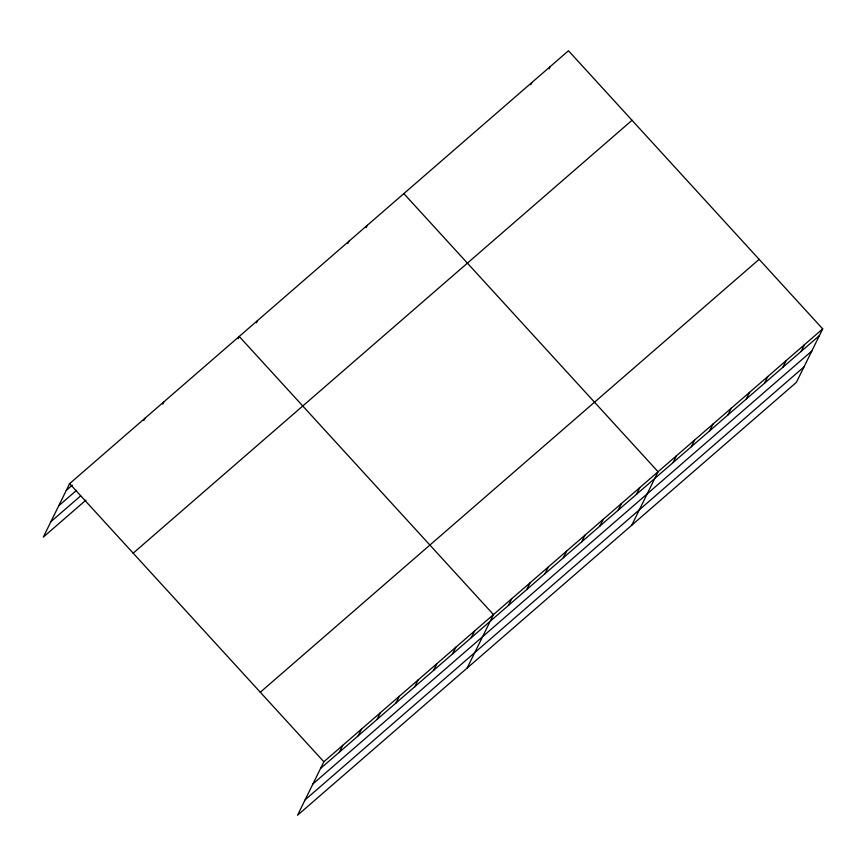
<?xml version="1.0" encoding="UTF-8"?>
<svg xmlns="http://www.w3.org/2000/svg" width="866" height="866" viewBox="0 0 866 866"><rect width="100%" height="100%" fill="white"/><g stroke="black" fill="none" stroke-linecap="round" stroke-linejoin="round"><path stroke-width="1.3" d="M822.7 328.885L323.852 761.766L297.536 815.242L796.384 382.361L822.7 328.885L568.464 50.758L69.616 483.639L43.3 537.115L85.951 500.104M143.897 420.465L145.001 418.224M162.743 404.119L163.847 401.878M238.118 338.703L239.222 336.463L493.458 614.589L467.142 668.065M256.412 322.834L257.516 320.582M347.872 243.465L348.976 241.224M366.156 227.596L367.26 225.355M530.782 84.738L531.886 82.497M549.076 68.869L550.181 66.628M339.385 752.143L342.687 745.41M358.232 735.786L361.533 729.064M377.078 719.43L380.38 712.707M395.914 703.084L399.226 696.351M414.76 686.727L418.072 679.994M433.606 670.371L436.919 663.648M452.453 654.014L455.765 647.292M471.299 637.668L474.611 630.935M508.439 605.442L511.752 598.709M526.734 589.562L530.035 582.84M545.017 573.693L548.33 566.97M563.311 557.823L566.624 551.09M581.606 541.954L584.918 535.22M599.889 526.073L603.201 519.351M618.183 510.204L621.496 503.482M636.478 494.334L639.79 487.601M631.769 525.207L658.073 471.732L403.848 193.605M673.055 462.585L676.368 455.862M691.349 446.715L694.662 439.993M709.644 430.846L712.956 424.113M727.938 414.966L731.24 408.243M746.221 399.096L749.534 392.374M764.516 383.227L767.828 376.494M782.81 367.357L786.122 360.624M801.093 351.477L804.406 344.755M66.303 490.373L72.257 485.209M58.715 505.798L76.565 490.308M50.888 521.689L80.646 495.872M133.169 553.168L632.028 120.287M260.287 692.237L759.146 259.345M320.539 768.488L819.388 335.607M312.94 783.925L811.799 351.033M305.124 799.816L803.973 366.935M69.616 483.639L323.852 761.766"/></g></svg>
